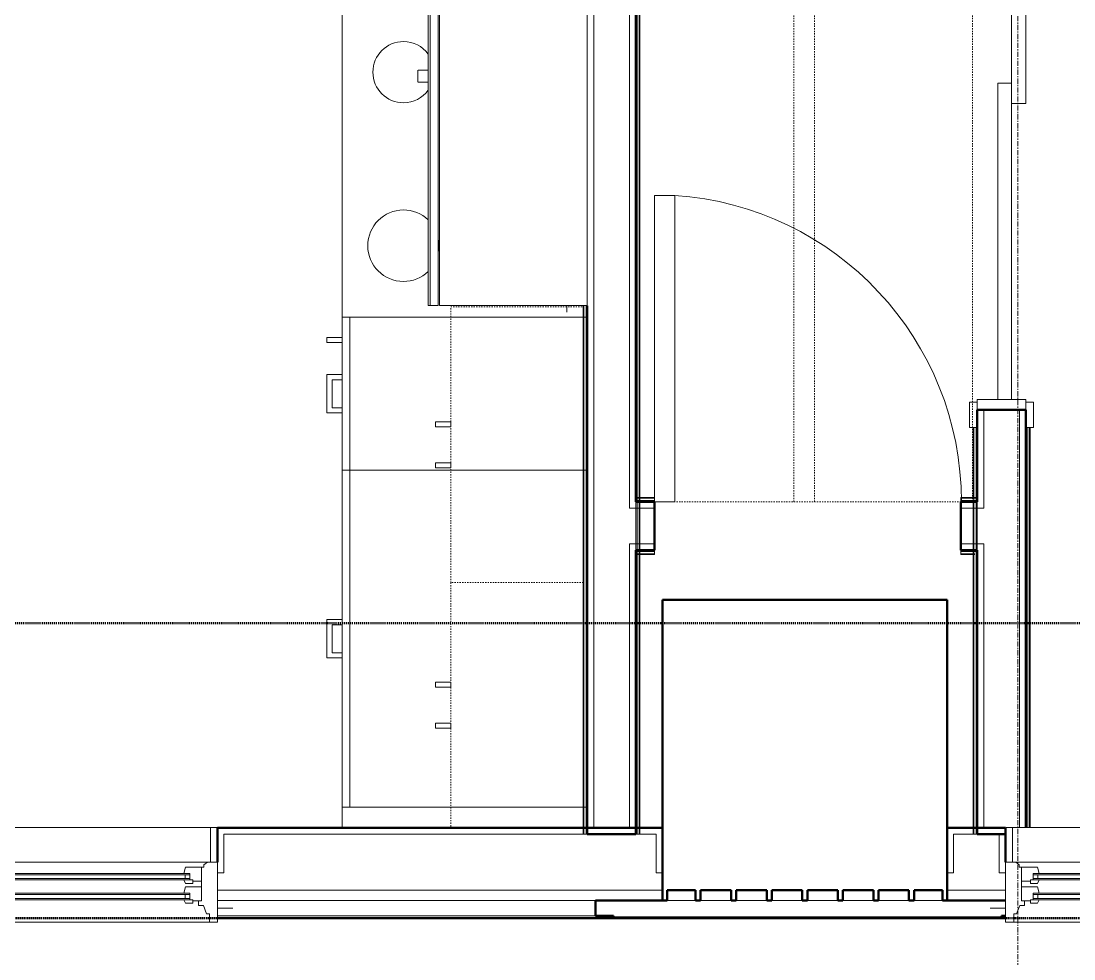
# Model space of a CAD drawing. Header units: inches. Extents: x -4218 to -1830, y 9767 to 12426.
# Drawn here: x -3579 to -3475.8, y 9976.2 to 10068.1 of the extents above; entities that cross this region are included whole.
import ezdxf

# ---------------------------------------------------------------- set-up
doc = ezdxf.new("R2010")
doc.units = ezdxf.units.IN
doc.header["$MEASUREMENT"] = 0
for name, pattern in [('Dash', [0.25, 0.125, -0.125]), ('Dash 1_16_', [0.125, 0.0625, -0.0625]), ('Grid Line 1_2_', [0.875, 0.5, -0.125, 0.125, -0.125])]:
    doc.linetypes.add(name, pattern=pattern)
for name, color, linetype, lineweight in [('0-1', 7, 'Continuous', 5), ('0-2', 253, 'Continuous', 9), ('A-DOOR-1', 7, 'Continuous', 9), ('A-DOOR-2', 50, 'Continuous', 20), ('A-DOOR-FRAM-1', 50, 'Continuous', 20), ('A-GENM', 5, 'Continuous', 9), ('A-GENM-7', 5, 'Continuous', 50), ('A-GLAZ-1', 151, 'Continuous', 9), ('A-GLAZ-2', 151, 'Continuous', 20), ('A-GLAZ-3', 151, 'Continuous', 50), ('A-WALL', 113, 'Continuous', 13), ('A-WALL-1', 250, 'Continuous', 50), ('A-WALL-2', 10, 'Continuous', 13), ('A-WALL-3', 254, 'Continuous', 9), ('A-WALL-4', 253, 'Continuous', 9), ('A-WALL-5', 252, 'Continuous', 9), ('A-WALL-6', 7, 'Continuous', 9), ('A-WALL-8', 113, 'Continuous', 9), ('A-WALL-9', 113, 'Continuous', 50), ('C-PROP-LINE-1', 91, 'Dash 1_16_', 50), ('Q-CASE-1', 252, 'Continuous', 9), ('Q-CASE-2', 7, 'Continuous', 9), ('Q-CASE-3', 253, 'Continuous', 9), ('Q-CASE-4', 7, 'Dash', 9), ('Q-CASE-5', 254, 'Continuous', 9), ('Q-CASE-HDLN-1', 7, 'Dash', 9), ('Q-SPCQ-1', 7, 'Continuous', 9), ('S-GRID-1', 1, 'Grid Line 1_2_', 9)]:
    doc.layers.add(name, color=color, linetype=linetype, lineweight=lineweight)

# ---------------------------------------------------------------- blocks, each defined once
blk = doc.blocks.new('Basic Wall _ INT - W4BØF - _5_8 GYP - 2X4 WOOD_BATT_ - 5_8 GYP_ - ___-2689653-BACKGROUND - 3RD FLOOR')
at = {"layer": 'A-WALL-3'}
for p, q in [((-3518.75, 9988.44), (-3518.72, 9988.44)), ((-3518.61, 9988.44), (-3518.55, 9988.44)), ((-3518.54, 9988.44), (-3518.4, 9988.44)), ((-3518.4, 9988.44), (-3518.34, 9988.44))]:
    blk.add_line(p, q, dxfattribs=at)
at = {"layer": 'A-WALL-4'}
for p, q in [((-3518.72, 10181.98), (-3518.75, 10181.99)), ((-3518.55, 10181.91), (-3518.61, 10181.94)), ((-3518.4, 10181.85), (-3518.54, 10181.91)), ((-3518.34, 10181.82), (-3518.4, 10181.85)), ((-3518.4, 10021.38), (-3518.4, 10021.28)), ((-3518.4, 10021.27), (-3518.4, 10021.19)), ((-3518.4, 10021.18), (-3518.4, 10021.13)), ((-3518.75, 10016.24), (-3518.75, 10020.99)), ((-3518.4, 10020.99), (-3518.4, 10016.24)), ((-3518.4, 10016.08), (-3518.4, 10016.04)), ((-3518.4, 10016.02), (-3518.4, 10015.95)), ((-3518.4, 10015.92), (-3518.4, 10015.83)), ((-3518.75, 9988.47), (-3518.75, 9989.06)), ((-3518.71, 9988.44), (-3518.75, 9988.44)), ((-3518.68, 9988.44), (-3518.71, 9988.44)), ((-3518.63, 9988.44), (-3518.68, 9988.44)), ((-3518.62, 9988.44), (-3518.63, 9988.44)), ((-3518.6, 9988.44), (-3518.62, 9988.44)), ((-3518.34, 9988.44), (-3518.6, 9988.44)), ((-3518.4, 9989.06), (-3518.4, 9988.46))]:
    blk.add_line(p, q, dxfattribs=at)
at = {"layer": 'A-WALL-5'}
for p, q in [((-3518.75, 10020.99), (-3518.75, 10181.99)), ((-3518.4, 10181.85), (-3518.4, 10021.4)), ((-3518.34, 10021.38), (-3518.34, 10021.28)), ((-3518.34, 10021.26), (-3518.34, 10021.19)), ((-3518.34, 10021.18), (-3518.34, 10021.13)), ((-3518.62, 10020.41), (-3518.62, 10020.99)), ((-3518.62, 10016.28), (-3518.62, 10020.36)), ((-3518.34, 10020.99), (-3518.34, 10016.24)), ((-3518.75, 9989.06), (-3518.75, 10016.24)), ((-3518.34, 10016.08), (-3518.34, 10016.04)), ((-3518.34, 10016.02), (-3518.34, 10015.95)), ((-3518.4, 10015.83), (-3518.4, 9989.06)), ((-3518.34, 10015.92), (-3518.34, 10015.83)), ((-3518.62, 9988.47), (-3518.62, 9989.06)), ((-3518.34, 9989.06), (-3518.34, 9988.46))]:
    blk.add_line(p, q, dxfattribs=at)
at = {"layer": 'A-WALL-6'}
for p, q in [((-3518.62, 10020.99), (-3518.62, 10181.94)), ((-3518.34, 10181.82), (-3518.34, 10021.4)), ((-3518.62, 9989.06), (-3518.62, 10016.24)), ((-3518.34, 10015.83), (-3518.34, 9989.06))]:
    blk.add_line(p, q, dxfattribs=at)
at = {"layer": 'A-WALL-6', "flags": 128}
for points in [[(-3518.71, 10181.98), (-3518.68, 10181.97), (-3518.66, 10181.96), (-3518.65, 10181.95), (-3518.63, 10181.95), (-3518.63, 10181.94), (-3518.62, 10181.94)], [(-3518.62, 10181.94), (-3518.6, 10181.93), (-3518.55, 10181.91), (-3518.45, 10181.87), (-3518.34, 10181.82)]]:
    blk.add_lwpolyline(points, dxfattribs=at)
blk = doc.blocks.new('Basic Wall _ INT - W4BØF - _5_8 GYP - 2X4 WOOD_BATT_ - 5_8 GYP_ - ___-2689654-BACKGROUND - 3RD FLOOR')
at = {"layer": 'A-WALL-3'}
for p, q in [((-3523.85, 10121.06), (-3523.85, 10070.06)), ((-3523.5, 10070.06), (-3523.5, 10121.06)), ((-3523.85, 10040.18), (-3523.85, 9989.06)), ((-3523.5, 9989.06), (-3523.5, 10040.18)), ((-3523.91, 9988.44), (-3523.85, 9988.44)), ((-3523.85, 9988.44), (-3523.7, 9988.44)), ((-3523.7, 9988.44), (-3523.64, 9988.44)), ((-3523.52, 9988.44), (-3523.5, 9988.44))]:
    blk.add_line(p, q, dxfattribs=at)
at = {"layer": 'A-WALL-4'}
for p, q in [((-3523.85, 10184.11), (-3523.91, 10184.13)), ((-3523.7, 10184.05), (-3523.85, 10184.11)), ((-3523.64, 10184.02), (-3523.7, 10184.05)), ((-3523.5, 10183.96), (-3523.52, 10183.97)), ((-3523.85, 10162.23), (-3523.85, 10162.11)), ((-3523.85, 10162.11), (-3523.85, 10162.02)), ((-3523.85, 10162.02), (-3523.85, 10161.96)), ((-3523.85, 10161.81), (-3523.85, 10157.07)), ((-3523.5, 10157.06), (-3523.5, 10161.81)), ((-3523.85, 10156.92), (-3523.85, 10156.86)), ((-3523.85, 10156.86), (-3523.85, 10156.77)), ((-3523.85, 10156.77), (-3523.85, 10156.65)), ((-3523.85, 10121.31), (-3523.85, 10121.06)), ((-3523.5, 10121.06), (-3523.5, 10121.31)), ((-3523.62, 10121.06), (-3523.62, 10070.06)), ((-3523.62, 10040.18), (-3523.62, 9989.06)), ((-3523.7, 9988.44), (-3523.91, 9988.44)), ((-3523.85, 9989.06), (-3523.85, 9988.44)), ((-3523.64, 9988.44), (-3523.7, 9988.44)), ((-3523.62, 9988.44), (-3523.64, 9988.44)), ((-3523.6, 9988.44), (-3523.62, 9988.44)), ((-3523.56, 9988.44), (-3523.6, 9988.44)), ((-3523.54, 9988.44), (-3523.56, 9988.44)), ((-3523.5, 9988.44), (-3523.54, 9988.44)), ((-3523.5, 9988.44), (-3523.5, 9989.06))]:
    blk.add_line(p, q, dxfattribs=at)
at = {"layer": 'A-WALL-5'}
for p, q in [((-3523.85, 10184.11), (-3523.85, 10162.23)), ((-3523.5, 10161.81), (-3523.5, 10183.96)), ((-3523.91, 10162.23), (-3523.91, 10162.11)), ((-3523.91, 10162.11), (-3523.91, 10162.02)), ((-3523.91, 10162.02), (-3523.91, 10161.96)), ((-3523.91, 10161.8), (-3523.91, 10157.08)), ((-3523.62, 10161.81), (-3523.62, 10157.71)), ((-3523.62, 10157.69), (-3523.62, 10157.07)), ((-3523.91, 10156.92), (-3523.91, 10156.86)), ((-3523.91, 10156.86), (-3523.91, 10156.77)), ((-3523.91, 10156.77), (-3523.91, 10156.65)), ((-3523.85, 10156.65), (-3523.85, 10121.31)), ((-3523.5, 10121.31), (-3523.5, 10157.06)), ((-3523.62, 10121.31), (-3523.62, 10121.06)), ((-3523.91, 10121.06), (-3523.91, 10070.06)), ((-3523.91, 10040.18), (-3523.91, 9988.44)), ((-3523.62, 9989.06), (-3523.62, 9988.44))]:
    blk.add_line(p, q, dxfattribs=at)
at = {"layer": 'A-WALL-6'}
for p, q in [((-3523.91, 10184.13), (-3523.91, 10162.23)), ((-3523.62, 10184.01), (-3523.62, 10161.81)), ((-3523.91, 10156.65), (-3523.91, 10121.06)), ((-3523.62, 10157.07), (-3523.62, 10121.31))]:
    blk.add_line(p, q, dxfattribs=at)
at = {"layer": 'A-WALL-6', "flags": 128}
for points in [[(-3523.91, 10184.13), (-3523.79, 10184.08), (-3523.7, 10184.05), (-3523.64, 10184.02), (-3523.62, 10184.01)], [(-3523.62, 10184.01), (-3523.62, 10184.01), (-3523.61, 10184.01), (-3523.6, 10184), (-3523.58, 10184), (-3523.56, 10183.99), (-3523.54, 10183.98)]]:
    blk.add_lwpolyline(points, dxfattribs=at)
blk = doc.blocks.new('Basic Wall _ INT - W4BØF - _5_8 GYP - 2X4 WOOD_BATT_ - 5_8 GYP_ - ___-2689661-BACKGROUND - 3RD FLOOR')
at = {"layer": 'A-WALL-4'}
for p, q in [((-3480.51, 10182.4), (-3480.54, 10182.39)), ((-3480.33, 10182.47), (-3480.4, 10182.45)), ((-3480.19, 10182.53), (-3480.33, 10182.47)), ((-3480.12, 10182.56), (-3480.19, 10182.53))]:
    blk.add_line(p, q, dxfattribs=at)
at = {"layer": 'A-WALL-5'}
for p, q in [((-3480.54, 10163.74), (-3480.54, 10182.39)), ((-3480.19, 10182.53), (-3480.19, 10163.74)), ((-3480.54, 10093.74), (-3480.54, 10098.24)), ((-3480.19, 10098.24), (-3480.19, 10093.74)), ((-3480.54, 9989.06), (-3480.54, 10028.24)), ((-3480.19, 10028.24), (-3480.19, 9989.06))]:
    blk.add_line(p, q, dxfattribs=at)
at = {"layer": 'A-WALL-6'}
for p, q in [((-3480.41, 10163.74), (-3480.41, 10182.44)), ((-3480.12, 10182.56), (-3480.12, 10163.74)), ((-3480.41, 10093.74), (-3480.41, 10098.24)), ((-3480.12, 10098.24), (-3480.12, 10093.74)), ((-3480.41, 9989.06), (-3480.41, 10028.24)), ((-3480.12, 10028.24), (-3480.12, 9989.06))]:
    blk.add_line(p, q, dxfattribs=at)
at = {"layer": 'A-WALL-6', "flags": 128}
for points in [[(-3480.49, 10182.41), (-3480.47, 10182.41), (-3480.45, 10182.42), (-3480.44, 10182.43), (-3480.42, 10182.43), (-3480.41, 10182.44), (-3480.41, 10182.44)], [(-3480.41, 10182.44), (-3480.39, 10182.45), (-3480.33, 10182.47), (-3480.24, 10182.51), (-3480.12, 10182.56)]]:
    blk.add_lwpolyline(points, dxfattribs=at)
blk = doc.blocks.new('Basic Wall _ INT - W4BØF - _5_8 GYP - 2X4 WOOD_BATT_ - 5_8 GYP_ - ___-2689662-BACKGROUND - 3RD FLOOR')
at = {"layer": 'A-WALL-3'}
for p, q in [((-3485.7, 9988.44), (-3485.64, 9988.44)), ((-3485.64, 9988.44), (-3485.49, 9988.44)), ((-3485.49, 9988.44), (-3485.43, 9988.44)), ((-3485.31, 9988.44), (-3485.29, 9988.44))]:
    blk.add_line(p, q, dxfattribs=at)
at = {"layer": 'A-WALL-4'}
for p, q in [((-3485.64, 10180.27), (-3485.7, 10180.25)), ((-3485.49, 10180.34), (-3485.64, 10180.27)), ((-3485.43, 10180.36), (-3485.49, 10180.34)), ((-3485.29, 10180.42), (-3485.31, 10180.41)), ((-3485.64, 10021.4), (-3485.64, 10021.31)), ((-3485.64, 10021.28), (-3485.64, 10021.21)), ((-3485.64, 10021.19), (-3485.64, 10021.15)), ((-3485.64, 10020.99), (-3485.64, 10016.24)), ((-3485.29, 10016.24), (-3485.29, 10020.99)), ((-3485.64, 10016.09), (-3485.64, 10016.05)), ((-3485.64, 10016.04), (-3485.64, 10015.97)), ((-3485.64, 10015.95), (-3485.64, 10015.85)), ((-3485.58, 9988.44), (-3485.7, 9988.44)), ((-3485.64, 9989.06), (-3485.64, 9988.44)), ((-3485.49, 9988.44), (-3485.58, 9988.44)), ((-3485.41, 9988.44), (-3485.49, 9988.44)), ((-3485.41, 9988.44), (-3485.41, 9988.44)), ((-3485.4, 9988.44), (-3485.41, 9988.44)), ((-3485.39, 9988.44), (-3485.4, 9988.44)), ((-3485.33, 9988.44), (-3485.39, 9988.44)), ((-3485.29, 9988.44), (-3485.33, 9988.44)), ((-3485.29, 9988.44), (-3485.29, 9989.06))]:
    blk.add_line(p, q, dxfattribs=at)
at = {"layer": 'A-WALL-5'}
for p, q in [((-3485.64, 10180.27), (-3485.64, 10163.74)), ((-3485.29, 10163.74), (-3485.29, 10180.42)), ((-3485.64, 10098.24), (-3485.64, 10093.74)), ((-3485.29, 10093.74), (-3485.29, 10098.24)), ((-3485.64, 10028.24), (-3485.64, 10021.4)), ((-3485.29, 10020.99), (-3485.29, 10028.24)), ((-3485.7, 10021.4), (-3485.7, 10021.31)), ((-3485.7, 10021.28), (-3485.7, 10021.22)), ((-3485.7, 10020.99), (-3485.7, 10016.24)), ((-3485.41, 10020.99), (-3485.41, 10016.24)), ((-3485.7, 10016.04), (-3485.7, 10015.97)), ((-3485.29, 9989.06), (-3485.29, 10016.24)), ((-3485.7, 10015.95), (-3485.7, 10015.86)), ((-3485.64, 10015.83), (-3485.64, 9989.06)), ((-3485.7, 9989.06), (-3485.7, 9988.44)), ((-3485.41, 9989.06), (-3485.41, 9988.44))]:
    blk.add_line(p, q, dxfattribs=at)
at = {"layer": 'A-WALL-6'}
for p, q in [((-3485.7, 10180.25), (-3485.7, 10163.74)), ((-3485.41, 10180.37), (-3485.41, 10163.74)), ((-3485.7, 10098.24), (-3485.7, 10093.74)), ((-3485.41, 10098.24), (-3485.41, 10093.74)), ((-3485.7, 10028.24), (-3485.7, 10021.4)), ((-3485.41, 10028.24), (-3485.41, 10020.99)), ((-3485.41, 10016.24), (-3485.41, 9989.06)), ((-3485.7, 10015.83), (-3485.7, 9989.06))]:
    blk.add_line(p, q, dxfattribs=at)
at = {"layer": 'A-WALL-6', "flags": 128}
for points in [[(-3485.7, 10180.25), (-3485.58, 10180.3), (-3485.49, 10180.34), (-3485.43, 10180.36), (-3485.41, 10180.37)], [(-3485.41, 10180.37), (-3485.41, 10180.37), (-3485.4, 10180.37), (-3485.39, 10180.38), (-3485.37, 10180.39), (-3485.35, 10180.39), (-3485.33, 10180.4)]]:
    blk.add_lwpolyline(points, dxfattribs=at)
blk = doc.blocks.new('Basic Wall _ INT - W4BØF - _5_8 GYP - 2X4 WOOD_BATT_ - 5_8 GYP_ - ___-2689663-BACKGROUND - 3RD FLOOR')
at = {"layer": 'A-WALL-3'}
for p, q in [((-3518.75, 10021.4), (-3518.75, 10021.34)), ((-3518.75, 10021.34), (-3518.75, 10021.2)), ((-3518.75, 10021.19), (-3518.75, 10021.13)), ((-3485.29, 10021.34), (-3485.29, 10021.4)), ((-3485.29, 10021.2), (-3485.29, 10021.34)), ((-3485.29, 10021.13), (-3485.29, 10021.19)), ((-3518.75, 10021.01), (-3518.75, 10020.99)), ((-3485.29, 10020.99), (-3485.29, 10021.01))]:
    blk.add_line(p, q, dxfattribs=at)
at = {"layer": 'A-WALL-4'}
for p, q in [((-3518.75, 10021.28), (-3518.75, 10021.4)), ((-3518.75, 10021.13), (-3518.75, 10021.28)), ((-3518.59, 10021.34), (-3518.55, 10021.34)), ((-3518.53, 10021.34), (-3518.45, 10021.34)), ((-3518.43, 10021.34), (-3518.34, 10021.34)), ((-3485.7, 10021.34), (-3485.61, 10021.34)), ((-3485.58, 10021.34), (-3485.51, 10021.34)), ((-3485.49, 10021.34), (-3485.44, 10021.34)), ((-3485.29, 10021.4), (-3485.29, 10021.11)), ((-3518.75, 10021.11), (-3518.75, 10021.13)), ((-3518.75, 10021.1), (-3518.75, 10021.11)), ((-3518.75, 10021.09), (-3518.75, 10021.1)), ((-3518.75, 10021.05), (-3518.75, 10021.09)), ((-3485.29, 10021.11), (-3485.29, 10021.09)), ((-3485.29, 10021.09), (-3485.29, 10021.05))]:
    blk.add_line(p, q, dxfattribs=at)
at = {"layer": 'A-WALL-5'}
for p, q in [((-3518.59, 10021.4), (-3518.55, 10021.4)), ((-3518.53, 10021.4), (-3518.45, 10021.4)), ((-3518.43, 10021.4), (-3518.34, 10021.4)), ((-3518.34, 10021.34), (-3516.91, 10021.34)), ((-3516.91, 10021.34), (-3516.91, 10021.4)), ((-3516.91, 10021.2), (-3516.91, 10021.34)), ((-3516.91, 10021.13), (-3516.91, 10021.19)), ((-3486.91, 10021.4), (-3486.91, 10021.34)), ((-3486.91, 10021.34), (-3486.91, 10021.2)), ((-3486.91, 10021.34), (-3485.7, 10021.34)), ((-3486.91, 10021.19), (-3486.91, 10021.13)), ((-3485.7, 10021.4), (-3485.61, 10021.4)), ((-3485.58, 10021.4), (-3485.51, 10021.4)), ((-3485.49, 10021.4), (-3485.44, 10021.4)), ((-3518.75, 10021.03), (-3518.75, 10021.05)), ((-3518.75, 10020.99), (-3518.75, 10021.03)), ((-3516.91, 10020.99), (-3518.75, 10020.99)), ((-3516.91, 10020.99), (-3516.91, 10021.01)), ((-3486.91, 10021.01), (-3486.91, 10020.99)), ((-3485.29, 10020.99), (-3486.91, 10020.99)), ((-3485.29, 10021.05), (-3485.29, 10021.03)), ((-3485.29, 10021.03), (-3485.29, 10020.99))]:
    blk.add_line(p, q, dxfattribs=at)
at = {"layer": 'A-WALL-6'}
for p, q in [((-3518.34, 10021.4), (-3516.91, 10021.4)), ((-3516.91, 10021.4), (-3516.91, 10021.11)), ((-3486.91, 10021.11), (-3486.91, 10021.4)), ((-3486.91, 10021.4), (-3485.7, 10021.4)), ((-3516.91, 10021.11), (-3518.75, 10021.11)), ((-3516.91, 10021.11), (-3516.91, 10021.03)), ((-3516.91, 10021.03), (-3516.91, 10020.99)), ((-3485.29, 10021.11), (-3486.91, 10021.11)), ((-3486.91, 10021.03), (-3486.91, 10021.11)), ((-3486.91, 10020.99), (-3486.91, 10021.03))]:
    blk.add_line(p, q, dxfattribs=at)
blk = doc.blocks.new('Basic Wall _ INT - W4BØF - _5_8 GYP - 2X4 WOOD_BATT_ - 5_8 GYP_ - ___-2689664-BACKGROUND - 3RD FLOOR')
at = {"layer": 'A-WALL-3'}
for p, q in [((-3518.75, 10016.24), (-3518.75, 10016.22)), ((-3518.75, 10016.1), (-3518.75, 10016.04)), ((-3518.75, 10016.03), (-3518.75, 10015.89)), ((-3485.29, 10016.22), (-3485.29, 10016.24)), ((-3485.29, 10016.04), (-3485.29, 10016.1)), ((-3485.29, 10015.89), (-3485.29, 10016.03)), ((-3518.75, 10015.89), (-3518.75, 10015.83)), ((-3485.29, 10015.83), (-3485.29, 10015.89))]:
    blk.add_line(p, q, dxfattribs=at)
at = {"layer": 'A-WALL-4'}
for p, q in [((-3518.75, 10016.14), (-3518.75, 10016.18)), ((-3518.75, 10016.12), (-3518.75, 10016.14)), ((-3518.75, 10016.11), (-3518.75, 10016.12)), ((-3518.75, 10016.09), (-3518.75, 10016.11)), ((-3518.75, 10015.83), (-3518.75, 10016.09)), ((-3485.29, 10016.18), (-3485.29, 10016.16)), ((-3485.29, 10016.16), (-3485.29, 10016.13)), ((-3485.29, 10016.13), (-3485.29, 10016.11)), ((-3485.29, 10016.11), (-3485.29, 10016.09)), ((-3485.29, 10016.09), (-3485.29, 10016.04)), ((-3485.29, 10016.04), (-3485.29, 10015.83)), ((-3518.6, 10015.89), (-3518.55, 10015.89)), ((-3518.53, 10015.89), (-3518.45, 10015.89)), ((-3518.44, 10015.89), (-3518.34, 10015.89)), ((-3485.7, 10015.89), (-3485.62, 10015.89)), ((-3485.58, 10015.89), (-3485.52, 10015.89))]:
    blk.add_line(p, q, dxfattribs=at)
at = {"layer": 'A-WALL-5'}
for p, q in [((-3518.75, 10016.2), (-3518.75, 10016.24)), ((-3516.91, 10016.24), (-3518.75, 10016.24)), ((-3518.75, 10016.18), (-3518.75, 10016.2)), ((-3516.91, 10016.22), (-3516.91, 10016.24)), ((-3516.91, 10016.04), (-3516.91, 10016.1)), ((-3516.91, 10015.89), (-3516.91, 10016.03)), ((-3486.91, 10016.24), (-3486.91, 10016.22)), ((-3485.29, 10016.24), (-3486.91, 10016.24)), ((-3486.91, 10016.1), (-3486.91, 10016.04)), ((-3486.91, 10016.03), (-3486.91, 10015.89)), ((-3485.29, 10016.24), (-3485.29, 10016.2)), ((-3485.29, 10016.2), (-3485.29, 10016.18)), ((-3518.6, 10015.83), (-3518.55, 10015.83)), ((-3518.53, 10015.83), (-3518.45, 10015.83)), ((-3518.44, 10015.83), (-3518.34, 10015.83)), ((-3518.34, 10015.89), (-3516.91, 10015.89)), ((-3516.91, 10015.83), (-3516.91, 10015.89)), ((-3486.91, 10015.89), (-3486.91, 10015.83)), ((-3486.91, 10015.89), (-3485.7, 10015.89)), ((-3485.7, 10015.83), (-3485.62, 10015.83)), ((-3485.58, 10015.83), (-3485.52, 10015.83))]:
    blk.add_line(p, q, dxfattribs=at)
at = {"layer": 'A-WALL-6'}
for p, q in [((-3518.75, 10016.11), (-3516.91, 10016.11)), ((-3516.91, 10016.24), (-3516.91, 10016.2)), ((-3516.91, 10016.2), (-3516.91, 10016.11)), ((-3516.91, 10016.11), (-3516.91, 10015.83)), ((-3486.91, 10016.2), (-3486.91, 10016.24)), ((-3486.91, 10016.11), (-3486.91, 10016.2)), ((-3486.91, 10016.11), (-3485.29, 10016.11)), ((-3486.91, 10015.83), (-3486.91, 10016.11)), ((-3518.34, 10015.83), (-3516.91, 10015.83)), ((-3486.91, 10015.83), (-3485.7, 10015.83))]:
    blk.add_line(p, q, dxfattribs=at)
blk = doc.blocks.new('SWING - SINGLE - FLUSH - 30_ x 70_ - MAGIC PAK DOOR - ACOUSTICAL SEAL - IN CLOSET-3199408-BACKGROUND - 3RD FLOOR')
at = {"layer": 'A-DOOR-1'}
blk.add_arc((15, -2.375), 30.067, 180, 266.18593, dxfattribs=at)
at = {"layer": 'A-DOOR-2'}
for p, q in [((13, -2.375), (13, -32.375)), ((15, -2.375), (13, -2.375)), ((15, -2.375), (15, -32.375)), ((15, -32.375), (13, -32.375))]:
    blk.add_line(p, q, dxfattribs=at)
blk = doc.blocks.new('OD_CW_Closet - OD_CW_Closet-2062944-BACKGROUND - 3RD FLOOR')
at = {"layer": 'Q-CASE-HDLN-1'}
for p, q in [((160.64, 24), (0.74, 24)), ((0.74, 24), (0.74, -9)), ((160.64, -9), (160.64, 24)), ((0.74, 8.5), (160.64, 8.5)), ((0.74, 6.5), (160.64, 6.5)), ((0.74, -9), (160.64, -9))]:
    blk.add_line(p, q, dxfattribs=at)
blk = doc.blocks.new('SLIDING - FLUSH - 5-0 x 6-8-3203585-BACKGROUND - 3RD FLOOR')
at = {"layer": 'A-DOOR-1'}
for p, q in [((-30.25, 3), (-32.75, 3)), ((-32.75, 3), (-32.75, 2.25)), ((-32.75, 2.25), (-30.25, 2.25)), ((-30.25, 2.25), (-30.25, 3)), ((30.25, 3), (30.25, 2.25)), ((32.75, 3), (30.25, 3)), ((30.25, 2.25), (32.75, 2.25)), ((32.75, 2.25), (32.75, 3)), ((-30.25, -2.5), (-32.75, -2.5)), ((-32.75, -2.5), (-32.75, -3.25)), ((-30.25, -3.25), (-30.25, -2.5)), ((32.75, -2.5), (30.25, -2.5)), ((30.25, -2.5), (30.25, -3.25)), ((32.75, -3.25), (32.75, -2.5)), ((-32.75, -3.25), (-30.25, -3.25)), ((30.25, -3.25), (32.75, -3.25))]:
    blk.add_line(p, q, dxfattribs=at)
at = {"layer": 'A-DOOR-2'}
for p, q in [((1, 2.25), (-30, 2.25)), ((-30, 2.25), (-30, 0.87)), ((1, 0.87), (1, 2.25)), ((-30, 0.87), (1, 0.87)), ((30, 0.87), (-1, 0.87)), ((-1, 0.87), (-1, -0.5)), ((30, -0.5), (30, 0.87)), ((-1, -0.5), (30, -0.5))]:
    blk.add_line(p, q, dxfattribs=at)
at = {"layer": 'A-DOOR-FRAM-1'}
for p, q in [((-30, 2.25), (-31, 2.25)), ((-31, 2.25), (-31, -2.5)), ((-30, -2.5), (-30, 2.25)), ((31, 2.25), (30, 2.25)), ((30, 2.25), (30, -2.5)), ((31, -2.5), (31, 2.25)), ((-31, -2.5), (-30, -2.5)), ((30, -2.5), (31, -2.5))]:
    blk.add_line(p, q, dxfattribs=at)
blk = doc.blocks.new('Range - 24_ x 30_-V5-BACKGROUND - 3RD FLOOR')
at = {"layer": 'Q-SPCQ-1'}
blk.add_line((0, -22), (0.62, -22), dxfattribs=at)
for centre, radius, start, end in [((6.5, -6), 3.5, 360, 180), ((23.5, -6), 3, 0, 180), ((6.5, -6), 3.5, 180, 223.5602), ((6.5, -6), 3.5, 316.3935, 0), ((23.5, -6), 3, 180, 233.8773), ((23.5, -6), 3, 306.1227, 0), ((6.5, -6), 3.5, 261.0228, 278.9772)]:
    blk.add_arc(centre, radius, start, end, dxfattribs=at)
blk = doc.blocks.new('Single Door 1 Drawer 211 - 211 Base Cabinet Single Door1 Drawer 15_-2709781-BACKGROUND - 3RD FLOOR')
at = {"layer": 'Q-CASE-1'}
for p, q in [((-11.26, 24), (3.74, 24)), ((-11.26, 23.25), (-11.26, 24)), ((-5.14, 24), (-5.64, 24)), ((-2.39, 24), (-1.89, 24)), ((1.73, 24), (1.24, 24)), ((3.74, 24), (3.74, 23.25)), ((3.74, 23.25), (-11.26, 23.25)), ((-11.26, 23.25), (-11.26, 0.37)), ((3.74, 0.37), (3.74, 23.25))]:
    blk.add_line(p, q, dxfattribs=at)
at = {"layer": 'Q-CASE-2'}
for p, q in [((-1.89, 25.5), (-5.64, 25.5)), ((-5.64, 25.5), (-5.64, 24)), ((-5.14, 24), (-5.14, 25)), ((-5.14, 25), (-2.39, 25)), ((-2.39, 25), (-2.39, 24)), ((-1.89, 24), (-1.89, 25.5)), ((1.73, 25.5), (1.24, 25.5)), ((1.24, 25.5), (1.24, 24)), ((1.73, 24), (1.73, 25.5))]:
    blk.add_line(p, q, dxfattribs=at)
at = {"layer": 'Q-CASE-3'}
for p, q in [((1.73, 24), (1.24, 24)), ((-11.26, 0.37), (-11.26, 0)), ((3.74, 0), (3.74, 0.37))]:
    blk.add_line(p, q, dxfattribs=at)
at = {"layer": 'Q-CASE-5'}
blk.add_line((-11.26, 0), (3.74, 0), dxfattribs=at)
blk = doc.blocks.new('300 Series Wall Hung Cabinet_302 - 24_ X 36_-2573584-BACKGROUND - 3RD FLOOR')
at = {"layer": 'Q-CASE-2'}
for p, q in [((-2.25, -13.19), (-1.76, -13.19)), ((-2.25, -13.19), (-2.25, -14.69)), ((-1.76, -14.69), (-1.76, -13.19)), ((1.75, -13.19), (2.24, -13.19)), ((1.75, -13.19), (1.75, -14.69)), ((2.24, -14.69), (2.24, -13.19)), ((-2.25, -14.69), (-1.76, -14.69)), ((1.75, -14.69), (2.24, -14.69))]:
    blk.add_line(p, q, dxfattribs=at)
at = {"layer": 'Q-CASE-4'}
for p, q in [((12, -0.19), (-12, -0.19)), ((-12, -0.19), (-12, -13.19)), ((12, -13.19), (12, -0.19)), ((-12, -13.19), (12, -13.19))]:
    blk.add_line(p, q, dxfattribs=at)
blk = doc.blocks.new('30quot_MicrowaveVent_11166 - 70cm miele oven-2804781-BACKGROUND - 3RD FLOOR')
at = {"layer": 'Q-CASE-2'}
for p, q in [((8.88, 16.6), (7.69, 16.6)), ((7.69, 15.63), (7.69, 16.55)), ((8.88, 16.55), (8.88, 15.63)), ((15.68, 15.6), (-14.2, 15.6)), ((-14.2, 15.39), (-14.2, 15.6)), ((15.68, 15.6), (15.68, 15.39)), ((-14.2, 14.61), (-14.2, 15.39)), ((15.68, 15.39), (-14.2, 15.39)), ((15.68, 14.61), (-14.2, 14.61)), ((-14.2, 0), (-14.2, 14.49)), ((-14.2, 14.49), (15.68, 14.49)), ((15.68, 15.39), (15.68, 14.61)), ((15.68, 14.49), (15.68, 0)), ((-14.2, 0), (15.68, 0))]:
    blk.add_line(p, q, dxfattribs=at)
blk = doc.blocks.new('Base Cabinet 3 Drawer 230 - Base Cabinet 3 Drawer 230 33_-V80-BACKGROUND - 3RD FLOOR')
at = {"layer": 'Q-CASE-1'}
for p, q in [((-15.76, 24), (17.24, 24)), ((-15.76, 23.25), (-15.76, 24)), ((-0.64, 24), (-1.14, 24)), ((2.11, 24), (2.61, 24)), ((17.24, 24), (17.24, 23.25)), ((17.24, 23.25), (-15.76, 23.25)), ((-15.76, 23.25), (-15.76, 0.37)), ((17.24, 0.37), (17.24, 23.25))]:
    blk.add_line(p, q, dxfattribs=at)
at = {"layer": 'Q-CASE-2'}
for p, q in [((2.61, 25.5), (-1.14, 25.5)), ((-1.14, 25.5), (-1.14, 24)), ((-0.64, 24), (-0.64, 25)), ((-0.64, 25), (2.11, 25)), ((2.11, 25), (2.11, 24)), ((2.61, 24), (2.61, 25.5))]:
    blk.add_line(p, q, dxfattribs=at)
at = {"layer": 'Q-CASE-3'}
for p, q in [((-0.64, 24), (-1.14, 24)), ((2.11, 24), (2.61, 24)), ((-15.76, 0.36), (-15.76, 0)), ((17.24, 0), (17.24, 0.37))]:
    blk.add_line(p, q, dxfattribs=at)
at = {"layer": 'Q-CASE-5'}
for p, q in [((-0.64, 24), (-1.14, 24)), ((2.11, 24), (2.61, 24)), ((-15.76, 0), (17.24, 0))]:
    blk.add_line(p, q, dxfattribs=at)
blk = doc.blocks.new('300 Series Wall Hung Cabinet_302 - 27_ X 36_-2605031-BACKGROUND - 3RD FLOOR')
at = {"layer": 'Q-CASE-2'}
for p, q in [((-1.76, 14.69), (-2.25, 14.69)), ((-2.25, 14.69), (-2.25, 13.19)), ((-1.76, 13.19), (-1.76, 14.69)), ((2.24, 14.69), (1.75, 14.69)), ((1.75, 14.69), (1.75, 13.19)), ((2.24, 13.19), (2.24, 14.69)), ((-1.76, 13.19), (-2.25, 13.19)), ((2.24, 13.19), (1.75, 13.19))]:
    blk.add_line(p, q, dxfattribs=at)
at = {"layer": 'Q-CASE-4'}
for p, q in [((-13.5, 0.19), (-13.5, 13.19)), ((-13.5, 13.19), (13.5, 13.19)), ((13.5, 13.19), (13.5, 0.19)), ((13.5, 0.19), (-13.5, 0.19))]:
    blk.add_line(p, q, dxfattribs=at)
blk = doc.blocks.new('CTR - 1st Phase - Unit Layouts_rvt-1-BACKGROUND - 3RD FLOOR')
at = {"layer": 'A-WALL-1'}
for p, q in [((-3518.75, 10020.99), (-3518.75, 10181.99)), ((-3523.5, 10040.18), (-3523.5, 9988.44)), ((-3480.54, 10029.99), (-3485.29, 10029.99)), ((-3485.29, 10029.99), (-3485.29, 10020.99)), ((-3480.54, 9989.06), (-3480.54, 10029.99)), ((-3516.91, 10020.99), (-3518.75, 10020.99)), ((-3516.91, 10016.24), (-3516.91, 10020.99)), ((-3485.29, 10020.99), (-3486.91, 10020.99)), ((-3486.91, 10020.99), (-3486.91, 10016.24)), ((-3518.75, 9988.44), (-3518.75, 10016.24)), ((-3518.75, 10016.24), (-3516.91, 10016.24)), ((-3486.91, 10016.24), (-3485.29, 10016.24)), ((-3485.29, 10016.24), (-3485.29, 9988.44)), ((-3523.5, 9988.44), (-3522.87, 9988.44)), ((-3522.87, 9988.44), (-3519.37, 9988.44)), ((-3519.37, 9988.44), (-3518.75, 9988.44)), ((-3485.29, 9988.44), (-3484.66, 9988.44)), ((-3484.66, 9988.44), (-3482.47, 9988.44))]:
    blk.add_line(p, q, dxfattribs=at)
at = {"layer": 'A-WALL-2'}
for p, q in [((-3519.37, 10182.25), (-3519.37, 10020.36)), ((-3522.87, 10157.69), (-3522.87, 9989.06)), ((-3484.66, 10029.99), (-3484.66, 10020.36)), ((-3481.16, 10029.99), (-3481.16, 9989.06)), ((-3519.37, 10020.36), (-3518.75, 10020.36)), ((-3518.75, 10020.36), (-3516.91, 10020.36)), ((-3486.91, 10020.36), (-3485.29, 10020.36)), ((-3485.29, 10020.36), (-3484.66, 10020.36)), ((-3519.37, 10016.86), (-3519.37, 9989.06)), ((-3519.37, 10016.86), (-3518.75, 10016.86)), ((-3518.75, 10016.86), (-3516.91, 10016.86)), ((-3486.91, 10016.86), (-3485.29, 10016.86)), ((-3485.29, 10016.86), (-3484.66, 10016.86)), ((-3484.66, 10016.86), (-3484.66, 9989.06)), ((-3522.87, 9989.06), (-3519.37, 9989.06)), ((-3484.66, 9989.06), (-3482.47, 9989.06))]:
    blk.add_line(p, q, dxfattribs=at)
at = {"layer": 'A-WALL-3'}
for p, q in [((-3523.5, 10040.18), (-3523.5, 9989.06)), ((-3518.75, 10021.13), (-3518.75, 10021.4)), ((-3485.29, 10021.4), (-3485.29, 10021.13)), ((-3518.55, 10020.99), (-3518.59, 10020.99)), ((-3518.45, 10020.99), (-3518.53, 10020.99)), ((-3518.34, 10020.99), (-3518.43, 10020.99)), ((-3485.61, 10020.99), (-3485.7, 10020.99)), ((-3485.51, 10020.99), (-3485.58, 10020.99)), ((-3485.44, 10020.99), (-3485.49, 10020.99)), ((-3518.75, 10015.83), (-3518.75, 10016.09)), ((-3518.6, 10016.24), (-3518.55, 10016.24)), ((-3518.53, 10016.24), (-3518.45, 10016.24)), ((-3518.44, 10016.24), (-3518.34, 10016.24)), ((-3485.7, 10016.24), (-3485.62, 10016.24)), ((-3485.58, 10016.24), (-3485.52, 10016.24)), ((-3485.29, 10016.09), (-3485.29, 10015.83)), ((-3523.5, 9989.06), (-3523.5, 9988.44)), ((-3518.75, 9988.44), (-3523.5, 9988.44)), ((-3518.75, 9988.47), (-3518.75, 9989.06)), ((-3485.29, 9989.06), (-3485.29, 9988.44)), ((-3483.16, 9988.44), (-3485.29, 9988.44))]:
    blk.add_line(p, q, dxfattribs=at)
at = {"layer": 'A-WALL-4'}
for p, q in [((-3518.75, 10021.4), (-3518.75, 10181.99)), ((-3485.29, 10029.99), (-3480.54, 10029.99)), ((-3485.29, 10028.24), (-3485.29, 10021.4)), ((-3480.54, 9989.06), (-3480.54, 10028.24)), ((-3516.91, 10020.99), (-3518.34, 10020.99)), ((-3485.7, 10020.99), (-3486.91, 10020.99)), ((-3518.34, 10016.24), (-3516.91, 10016.24)), ((-3486.91, 10016.24), (-3485.7, 10016.24)), ((-3518.75, 9989.06), (-3518.75, 10015.83)), ((-3485.29, 10015.83), (-3485.29, 9989.06)), ((-3482.54, 9988.44), (-3483.16, 9988.44))]:
    blk.add_line(p, q, dxfattribs=at)
at = {"layer": 'A-WALL-5'}
for p, q in [((-3516.91, 10020.99), (-3516.91, 10016.24)), ((-3486.91, 10016.24), (-3486.91, 10020.99))]:
    blk.add_line(p, q, dxfattribs=at)
at = {"layer": 'A-WALL-8'}
for p, q in [((-3547.5, 10121.06), (-3547.5, 9989.06)), ((-3547.5, 9989.06), (-3547.5, 10121.06)), ((-3523.5, 9989.06), (-3523.5, 10040.18)), ((-3523.5, 10040.18), (-3523.5, 9989.06)), ((-3547.5, 9989.06), (-3523.87, 9989.06)), ((-3523.87, 9989.06), (-3547.5, 9989.06)), ((-3523.87, 9989.06), (-3523.5, 9989.06)), ((-3523.5, 9989.06), (-3523.87, 9989.06))]:
    blk.add_line(p, q, dxfattribs=at)
at = {"layer": '0-2'}
for name in ['Basic Wall _ INT - W4BØF - _5_8 GYP - 2X4 WOOD_BATT_ - 5_8 GYP_ - ___-2689654-BACKGROUND - 3RD FLOOR', 'Basic Wall _ INT - W4BØF - _5_8 GYP - 2X4 WOOD_BATT_ - 5_8 GYP_ - ___-2689661-BACKGROUND - 3RD FLOOR', 'Basic Wall _ INT - W4BØF - _5_8 GYP - 2X4 WOOD_BATT_ - 5_8 GYP_ - ___-2689653-BACKGROUND - 3RD FLOOR', 'Basic Wall _ INT - W4BØF - _5_8 GYP - 2X4 WOOD_BATT_ - 5_8 GYP_ - ___-2689662-BACKGROUND - 3RD FLOOR', 'Basic Wall _ INT - W4BØF - _5_8 GYP - 2X4 WOOD_BATT_ - 5_8 GYP_ - ___-2689663-BACKGROUND - 3RD FLOOR', 'Basic Wall _ INT - W4BØF - _5_8 GYP - 2X4 WOOD_BATT_ - 5_8 GYP_ - ___-2689664-BACKGROUND - 3RD FLOOR']:
    blk.add_blockref(name, (0, 0), dxfattribs=at)
for name, p, rotation in [('OD_CW_Closet - OD_CW_Closet-2062944-BACKGROUND - 3RD FLOOR', (-3494.75, 10020.25), 90.00000000000448), ('SLIDING - FLUSH - 5-0 x 6-8-3203585-BACKGROUND - 3RD FLOOR', (-3482.79, 10060.99), 269.9999999999985), ('30quot_MicrowaveVent_11166 - 70cm miele oven-2804781-BACKGROUND - 3RD FLOOR', (-3523.5, 10054.39), 89.99999999998902), ('Range - 24_ x 30_-V5-BACKGROUND - 3RD FLOOR', (-3547.5, 10039.56), 89.99999999997463), ('SWING - SINGLE - FLUSH - 30_ x 70_ - MAGIC PAK DOOR - ACOUSTICAL SEAL - IN CLOSET-3199408-BACKGROUND - 3RD FLOOR', (-3501.91, 10018.61), 180), ('300 Series Wall Hung Cabinet_302 - 27_ X 36_-2605031-BACKGROUND - 3RD FLOOR', (-3523.69, 10026.56), 89.99999999998776), ('Single Door 1 Drawer 211 - 211 Base Cabinet Single Door1 Drawer 15_-2709781-BACKGROUND - 3RD FLOOR', (-3523.5, 10035.33), 89.99999999998902), ('Base Cabinet 3 Drawer 230 - Base Cabinet 3 Drawer 230 33_-V80-BACKGROUND - 3RD FLOOR', (-3523.5, 10006.83), 89.99999999998921), ('300 Series Wall Hung Cabinet_302 - 24_ X 36_-2573584-BACKGROUND - 3RD FLOOR', (-3523.69, 10001.06), 269.9999999999878)]:
    blk.add_blockref(name, p, dxfattribs=dict(at, rotation=rotation))
blk = doc.blocks.new('Window-Double_Hung-Andersen-400_Series-Tilt_Wash - DOUBLE HUNG - COTTAGE - 3RD FLOOR-V189-BACKGROUND - 3RD FLOOR')
at = {"layer": 'A-GLAZ-1'}
for p, q in [((-18.95, 4.44), (18.95, 4.44)), ((-18.95, 1.06), (-18.95, 4.44)), ((-18.32, 1.06), (-18.32, 4.44)), ((18.32, 1.06), (18.32, 4.44)), ((18.95, 4.44), (18.95, 1.06)), ((-19.01, 3.81), (-19.01, 3.94)), ((-19.01, 3.94), (-18.95, 3.94)), ((-19.01, 2.44), (-19.01, 3.81)), ((18.95, 3.94), (19.01, 3.94)), ((19.01, 3.94), (19.01, 2.44)), ((-18.95, 2.44), (-19.01, 2.44)), ((19.01, 2.44), (18.95, 2.44)), ((18.95, 1.06), (-18.95, 1.06)), ((-16.29, -0.19), (-15.7, -0.19)), ((-16.29, -0.56), (-15.7, -0.56)), ((-15.82, -0.56), (-15.82, -0.19)), ((-15.7, -0.06), (15.7, -0.06)), ((-15.7, -0.19), (15.7, -0.19)), ((-15.7, -0.56), (15.7, -0.56)), ((-15.7, -0.69), (15.7, -0.69)), ((16.29, -0.19), (15.7, -0.19)), ((16.29, -0.56), (15.7, -0.56)), ((15.82, -0.56), (15.82, -0.19)), ((-15.7, -2), (15.7, -2)), ((-16.29, -2.13), (-15.7, -2.13)), ((-16.29, -2.5), (-15.7, -2.5)), ((-15.82, -2.5), (-15.82, -2.13)), ((-15.7, -2.13), (15.7, -2.13)), ((-15.7, -2.5), (15.7, -2.5)), ((-15.7, -2.63), (15.7, -2.63)), ((16.29, -2.13), (15.7, -2.13)), ((16.29, -2.5), (15.7, -2.5)), ((15.82, -2.5), (15.82, -2.13))]:
    blk.add_line(p, q, dxfattribs=at)
at = {"layer": 'A-GLAZ-2'}
for p, q in [((-19.01, 1.06), (19.01, 1.06)), ((-19.01, -4.81), (-19.01, 1.06)), ((-17.67, 0.78), (-18, 1.06)), ((17.67, 0.78), (18, 1.06)), ((19.01, 1.06), (19.01, -4.81)), ((-17.67, 0.78), (-17.67, 0.56)), ((-17.67, 0.56), (-15.86, 0.56)), ((-17.42, -2.75), (-17.42, 0.56)), ((-15.86, 0.56), (-15.7, -0.06)), ((15.86, 0.56), (15.7, -0.06)), ((17.67, 0.56), (15.86, 0.56)), ((17.42, -2.75), (17.42, 0.56)), ((17.67, 0.78), (17.67, 0.56)), ((-17.42, -0.81), (-16.57, -0.81)), ((-16.57, -0.69), (-16.57, -1.03)), ((-15.7, -0.69), (-16.57, -0.69)), ((-15.86, -1.03), (-16.57, -1.03)), ((-16.29, -0.69), (-16.29, -0.06)), ((-15.7, -0.06), (-16.29, -0.06)), ((-15.86, -1.03), (-15.7, -0.69)), ((15.7, -0.06), (16.29, -0.06)), ((15.86, -1.03), (15.7, -0.69)), ((15.7, -0.69), (16.57, -0.69)), ((15.86, -1.03), (16.57, -1.03)), ((16.29, -0.69), (16.29, -0.06)), ((16.57, -0.69), (16.57, -1.03)), ((17.42, -0.81), (16.57, -0.81)), ((-17.42, -1.38), (-15.86, -1.38)), ((-16.29, -2.63), (-16.29, -2)), ((-15.7, -2), (-16.29, -2)), ((-15.86, -1.38), (-15.7, -2)), ((15.86, -1.38), (15.7, -2)), ((15.7, -2), (16.29, -2)), ((17.42, -1.38), (15.86, -1.38)), ((16.29, -2.63), (16.29, -2)), ((-17.42, -2.75), (-16.57, -2.75)), ((-17.14, -3.19), (-17.14, -2.75)), ((-16.57, -2.63), (-16.57, -2.97)), ((-15.7, -2.63), (-16.57, -2.63)), ((-15.86, -2.97), (-16.57, -2.97)), ((-15.86, -2.97), (-15.7, -2.63)), ((15.86, -2.97), (15.7, -2.63)), ((15.7, -2.63), (16.57, -2.63)), ((15.86, -2.97), (16.57, -2.97)), ((16.57, -2.63), (16.57, -2.97)), ((17.42, -2.75), (16.57, -2.75)), ((17.14, -3.19), (17.14, -2.75)), ((-19.01, -3.44), (-20.51, -3.44)), ((-18.2, -4), (-17.92, -4)), ((-18.2, -4.81), (-18.2, -4)), ((-17.92, -4), (-17.61, -3.19)), ((-17.61, -3.19), (-17.14, -3.19)), ((17.61, -3.19), (17.14, -3.19)), ((17.92, -4), (17.61, -3.19)), ((18.2, -4), (17.92, -4)), ((18.2, -4.81), (18.2, -4)), ((19.01, -3.44), (20.51, -3.44)), ((19.01, -4.81), (-19.01, -4.81))]:
    blk.add_line(p, q, dxfattribs=at)
blk = doc.blocks.new('Window-Double_Hung-Andersen-400_Series-Tilt_Wash - DOUBLE HUNG - COTTAGE - 3RD FLOOR-2888871-BACKGROUND - 3RD FLOOR')
at = {"layer": 'A-GLAZ-1'}
for p, q in [((-18.95, 4.44), (18.95, 4.44)), ((-18.95, 1.06), (-18.95, 4.44)), ((-18.32, 1.06), (-18.32, 4.44)), ((18.32, 1.06), (18.32, 4.44)), ((18.95, 4.44), (18.95, 1.06)), ((-19.01, 2.44), (-19.01, 3.94)), ((-19.01, 3.94), (-18.95, 3.94)), ((18.95, 3.94), (19.01, 3.94)), ((19.01, 3.94), (19.01, 2.44)), ((-18.95, 2.44), (-19.01, 2.44)), ((19.01, 2.44), (18.95, 2.44)), ((18.95, 1.06), (-18.95, 1.06)), ((-16.29, -0.19), (-15.7, -0.19)), ((-16.29, -0.56), (-15.7, -0.56)), ((-15.82, -0.56), (-15.82, -0.19)), ((-15.7, -0.06), (15.7, -0.06)), ((-15.7, -0.19), (15.7, -0.19)), ((-15.7, -0.56), (15.7, -0.56)), ((-15.7, -0.69), (15.7, -0.69)), ((16.29, -0.19), (15.7, -0.19)), ((16.29, -0.56), (15.7, -0.56)), ((15.82, -0.56), (15.82, -0.19)), ((-15.7, -2), (15.7, -2)), ((-16.29, -2.13), (-15.7, -2.13)), ((-16.29, -2.5), (-15.7, -2.5)), ((-15.82, -2.5), (-15.82, -2.13)), ((-15.7, -2.13), (15.7, -2.13)), ((-15.7, -2.5), (15.7, -2.5)), ((-15.7, -2.63), (15.7, -2.63)), ((16.29, -2.13), (15.7, -2.13)), ((16.29, -2.5), (15.7, -2.5)), ((15.82, -2.5), (15.82, -2.13))]:
    blk.add_line(p, q, dxfattribs=at)
at = {"layer": 'A-GLAZ-2'}
for p, q in [((-19.01, 1.06), (19.01, 1.06)), ((-19.01, -4.81), (-19.01, 1.06)), ((-17.67, 0.78), (-18, 1.06)), ((17.67, 0.78), (18, 1.06)), ((19.01, 1.06), (19.01, -4.81)), ((-17.67, 0.78), (-17.67, 0.56)), ((-17.67, 0.56), (-15.86, 0.56)), ((-17.42, -2.75), (-17.42, 0.56)), ((-15.86, 0.56), (-15.7, -0.06)), ((15.86, 0.56), (15.7, -0.06)), ((17.67, 0.56), (15.86, 0.56)), ((17.42, -2.75), (17.42, 0.56)), ((17.67, 0.78), (17.67, 0.56)), ((-17.42, -0.81), (-16.57, -0.81)), ((-16.57, -0.69), (-16.57, -1.03)), ((-15.7, -0.69), (-16.57, -0.69)), ((-15.86, -1.03), (-16.57, -1.03)), ((-16.29, -0.69), (-16.29, -0.06)), ((-15.7, -0.06), (-16.29, -0.06)), ((-15.86, -1.03), (-15.7, -0.69)), ((15.7, -0.06), (16.29, -0.06)), ((15.86, -1.03), (15.7, -0.69)), ((15.7, -0.69), (16.57, -0.69)), ((15.86, -1.03), (16.57, -1.03)), ((16.29, -0.69), (16.29, -0.06)), ((16.57, -0.69), (16.57, -1.03)), ((17.42, -0.81), (16.57, -0.81)), ((-17.42, -1.38), (-15.86, -1.38)), ((-16.29, -2.63), (-16.29, -2)), ((-15.7, -2), (-16.29, -2)), ((-15.86, -1.38), (-15.7, -2)), ((15.86, -1.38), (15.7, -2)), ((15.7, -2), (16.29, -2)), ((17.42, -1.38), (15.86, -1.38)), ((16.29, -2.63), (16.29, -2)), ((-17.42, -2.75), (-16.57, -2.75)), ((-17.14, -3.19), (-17.14, -2.75)), ((-16.57, -2.63), (-16.57, -2.97)), ((-15.7, -2.63), (-16.57, -2.63)), ((-15.86, -2.97), (-16.57, -2.97)), ((-15.86, -2.97), (-15.7, -2.63)), ((15.86, -2.97), (15.7, -2.63)), ((15.7, -2.63), (16.57, -2.63)), ((15.86, -2.97), (16.57, -2.97)), ((16.57, -2.63), (16.57, -2.97)), ((17.42, -2.75), (16.57, -2.75)), ((17.14, -3.19), (17.14, -2.75)), ((-19.01, -3.44), (-20.51, -3.44)), ((-18.2, -4), (-17.92, -4)), ((-18.2, -4.81), (-18.2, -4)), ((-17.92, -4), (-17.61, -3.19)), ((-17.61, -3.19), (-17.14, -3.19)), ((17.61, -3.19), (17.14, -3.19)), ((17.92, -4), (17.61, -3.19)), ((18.2, -4), (17.92, -4)), ((18.2, -4.81), (18.2, -4)), ((19.01, -3.44), (20.51, -3.44)), ((19.01, -4.81), (-19.01, -4.81))]:
    blk.add_line(p, q, dxfattribs=at)
blk = doc.blocks.new('V-Series_EWC4_SPVU_RFA_2015 - 2ND AND 3RD FLOOR-2226480-BACKGROUND - 3RD FLOOR')
at = {"layer": 'A-GENM'}
for p, q in [((-3858.97, 11733.36), (-3858.97, 11736.15)), ((-3858.97, 11729.87), (-3858.97, 11732.86)), ((-3858.97, 11726.39), (-3858.97, 11729.37)), ((-3858.97, 11722.9), (-3858.97, 11725.89)), ((-3858.97, 11719.42), (-3858.97, 11722.4)), ((-3858.97, 11715.93), (-3858.97, 11718.92)), ((-3858.97, 11712.45), (-3858.97, 11715.43)), ((-3858.97, 11709.15), (-3858.97, 11711.95))]:
    blk.add_line(p, q, dxfattribs=at)
at = {"layer": 'A-GENM-7'}
for p, q in [((-3829.54, 11736.59), (-3858.97, 11736.59)), ((-3858.97, 11736.59), (-3858.97, 11736.15)), ((-3829.54, 11708.71), (-3829.54, 11736.59)), ((-3858.97, 11736.15), (-3857.97, 11736.15)), ((-3857.97, 11736.15), (-3857.97, 11733.36)), ((-3857.97, 11733.36), (-3858.97, 11733.36)), ((-3858.97, 11733.36), (-3858.97, 11732.86)), ((-3858.97, 11732.86), (-3857.97, 11732.86)), ((-3857.97, 11732.86), (-3857.97, 11729.87)), ((-3857.97, 11729.87), (-3858.97, 11729.87)), ((-3858.97, 11729.87), (-3858.97, 11729.37)), ((-3858.97, 11729.37), (-3857.97, 11729.37)), ((-3857.97, 11729.37), (-3857.97, 11726.39)), ((-3857.97, 11726.39), (-3858.97, 11726.39)), ((-3858.97, 11726.39), (-3858.97, 11725.89)), ((-3858.97, 11725.89), (-3857.97, 11725.89)), ((-3857.97, 11725.89), (-3857.97, 11722.9)), ((-3857.97, 11722.9), (-3858.97, 11722.9)), ((-3858.97, 11722.9), (-3858.97, 11722.4)), ((-3858.97, 11722.4), (-3857.97, 11722.4)), ((-3857.97, 11722.4), (-3857.97, 11719.42)), ((-3857.97, 11719.42), (-3858.97, 11719.42)), ((-3858.97, 11719.42), (-3858.97, 11718.92)), ((-3858.97, 11718.92), (-3857.97, 11718.92)), ((-3857.97, 11718.92), (-3857.97, 11715.93)), ((-3857.97, 11715.93), (-3858.97, 11715.93)), ((-3858.97, 11715.93), (-3858.97, 11715.43)), ((-3858.97, 11715.43), (-3857.97, 11715.43)), ((-3857.97, 11715.43), (-3857.97, 11712.45)), ((-3857.97, 11712.45), (-3858.97, 11712.45)), ((-3858.97, 11712.45), (-3858.97, 11711.95)), ((-3858.97, 11711.95), (-3857.97, 11711.95)), ((-3857.97, 11711.95), (-3857.97, 11709.15)), ((-3857.97, 11709.15), (-3858.97, 11709.15)), ((-3858.97, 11709.15), (-3858.97, 11708.71)), ((-3858.97, 11708.71), (-3829.54, 11708.71))]:
    blk.add_line(p, q, dxfattribs=at)
blk = doc.blocks.new('Perforated Panel at Magic-Pak - hvac panel - 3rd floor-2505079-BACKGROUND - 3RD FLOOR')
at = {"layer": 'A-GLAZ-3'}
for p, q in [((19.01, 4.44), (-19.01, 4.44)), ((-19.01, 4.44), (-19.01, 4.37)), ((-19.01, 4.37), (19.01, 4.37)), ((19.01, 4.37), (19.01, 4.44))]:
    blk.add_line(p, q, dxfattribs=at)
blk = doc.blocks.new('Family - ___-2835860-BACKGROUND - 3RD FLOOR')
at = {"layer": 'C-PROP-LINE-1'}
blk.add_line((-2636.92, 9980.19), (-3860.72, 9980.19), dxfattribs=at)
blk = doc.blocks.new('Family - ___-2835903-BACKGROUND - 3RD FLOOR')
at = {"layer": 'C-PROP-LINE-1'}
blk.add_line((-2096.45, 10009.09), (-3831.82, 10009.09), dxfattribs=at)
blk = doc.blocks.new('Family - ___-2835932-BACKGROUND - 3RD FLOOR')
at = {"layer": 'C-PROP-LINE-1'}
blk.add_line((-2067.55, 9980.19), (-3860.72, 9980.19), dxfattribs=at)

msp = doc.modelspace()

# ---------------------------------------------------------------- linework, layer by layer
at = {"layer": 'A-WALL'}
for p, q in [((-3559.09, 9988.44), (-3559.09, 9984.63)), ((-3516.75, 9988.44), (-3559.09, 9988.44)), ((-3516.75, 9984.63), (-3516.75, 9988.44)), ((-3487.62, 9988.44), (-3487.62, 9984.63)), ((-3483.16, 9988.44), (-3487.62, 9988.44)), ((-3483.16, 9984.63), (-3483.16, 9988.44)), ((-3559.71, 9984.63), (-3559.09, 9984.63)), ((-3516.75, 9984.63), (-3516.12, 9984.63)), ((-3488.25, 9984.63), (-3487.62, 9984.63)), ((-3483.16, 9984.63), (-3482.54, 9984.63)), ((-3559.71, 9982.94), (-3516.12, 9982.94)), ((-3488.25, 9982.94), (-3482.54, 9982.94)), ((-3559.71, 9981.94), (-3522.69, 9981.94)), ((-3559.71, 9980.44), (-3522.69, 9980.44))]:
    msp.add_line(p, q, dxfattribs=at)
at = {"layer": 'A-WALL-8'}
for p, q in [((-3559.77, 9989.06), (-3559.71, 9989.06)), ((-3482.54, 9989.06), (-3482.47, 9989.06))]:
    msp.add_line(p, q, dxfattribs=at)
at = {"layer": 'A-WALL-9'}
for p, q in [((-3516.12, 9989.06), (-3559.71, 9989.06)), ((-3559.71, 9989.06), (-3559.71, 9985.69)), ((-3516.12, 9981.94), (-3516.12, 9989.06)), ((-3482.54, 9989.06), (-3488.25, 9989.06)), ((-3488.25, 9989.06), (-3488.25, 9981.94)), ((-3482.54, 9985.69), (-3482.54, 9989.06)), ((-3522.69, 9980.44), (-3522.69, 9981.94)), ((-3522.69, 9981.94), (-3516.12, 9981.94)), ((-3488.25, 9981.94), (-3482.54, 9981.94)), ((-3559.71, 9980.19), (-3520.94, 9980.19)), ((-3520.94, 9980.44), (-3522.69, 9980.44)), ((-3520.94, 9980.19), (-3520.94, 9980.44)), ((-3482.54, 9980.44), (-3482.91, 9980.44)), ((-3482.91, 9980.44), (-3482.91, 9980.19)), ((-3482.91, 9980.19), (-3482.54, 9980.19))]:
    msp.add_line(p, q, dxfattribs=at)
at = {"layer": 'S-GRID-1'}
msp.add_line((-3481.32, 9836.18), (-3481.32, 12376.81), dxfattribs=at)

# ---------------------------------------------------------------- block references
at = {"layer": '0-1'}
msp.add_blockref('CTR - 1st Phase - Unit Layouts_rvt-1-BACKGROUND - 3RD FLOOR', (0, 0), dxfattribs=at)
at = {"layer": 'A-GENM', "rotation": 90.00000000000026}
msp.add_blockref('V-Series_EWC4_SPVU_RFA_2015 - 2ND AND 3RD FLOOR-2226480-BACKGROUND - 3RD FLOOR', (8220.47, 13840.91), dxfattribs=at)
at = {"layer": 'A-GLAZ-1'}
for name, p in [('Window-Double_Hung-Andersen-400_Series-Tilt_Wash - DOUBLE HUNG - COTTAGE - 3RD FLOOR-2888871-BACKGROUND - 3RD FLOOR', (-3578.72, 9984.63)), ('Window-Double_Hung-Andersen-400_Series-Tilt_Wash - DOUBLE HUNG - COTTAGE - 3RD FLOOR-V189-BACKGROUND - 3RD FLOOR', (-3463.52, 9984.63))]:
    msp.add_blockref(name, p, dxfattribs=at)
at = {"layer": 'A-GLAZ-1', "rotation": 180}
msp.add_blockref('Perforated Panel at Magic-Pak - hvac panel - 3rd floor-2505079-BACKGROUND - 3RD FLOOR', (-3501.92, 9984.63), dxfattribs=at)
at = {"layer": 'C-PROP-LINE-1'}
for name in ['Family - ___-2835860-BACKGROUND - 3RD FLOOR', 'Family - ___-2835932-BACKGROUND - 3RD FLOOR', 'Family - ___-2835903-BACKGROUND - 3RD FLOOR']:
    msp.add_blockref(name, (0, 0), dxfattribs=at)

doc.saveas('drawing.dxf')
